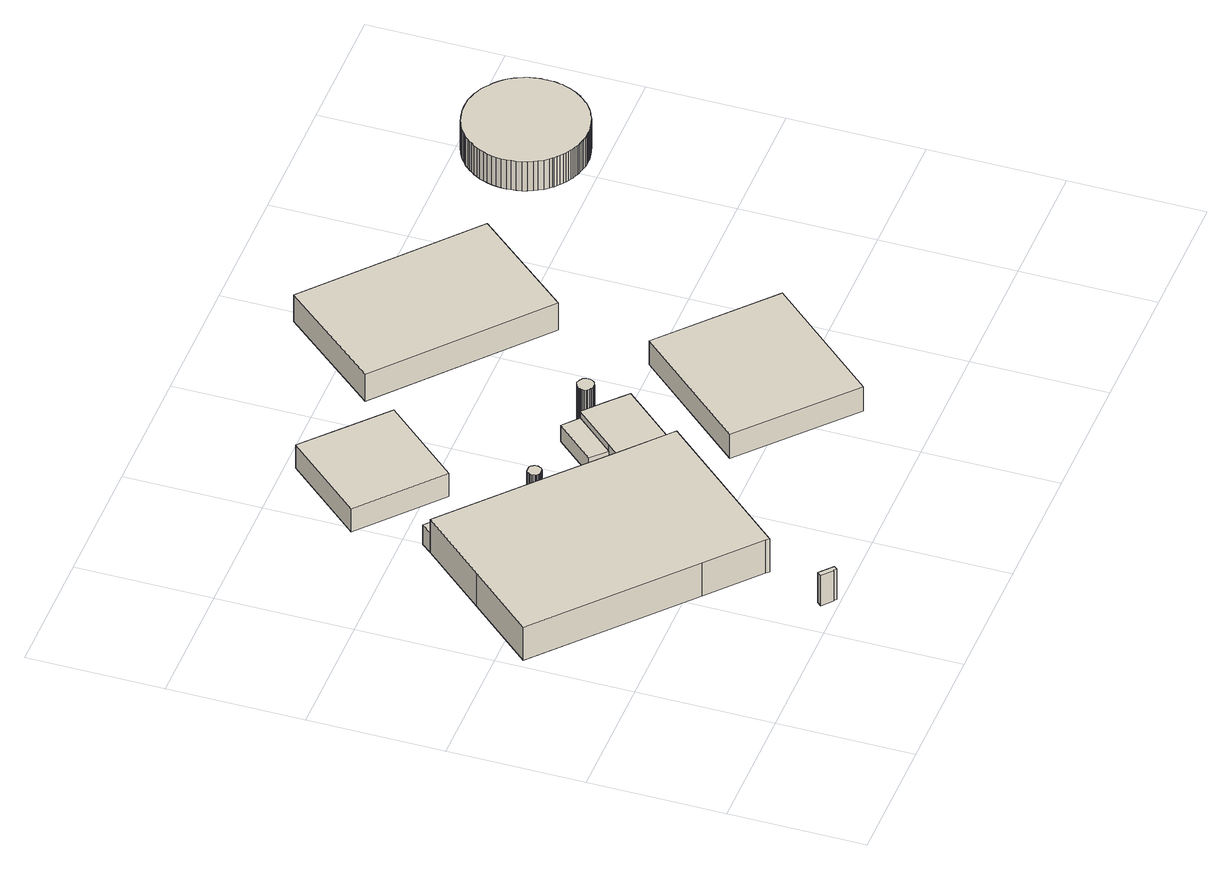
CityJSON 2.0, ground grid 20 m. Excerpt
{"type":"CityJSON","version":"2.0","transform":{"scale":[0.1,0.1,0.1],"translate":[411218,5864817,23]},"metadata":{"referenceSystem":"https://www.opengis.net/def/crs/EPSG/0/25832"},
"CityObjects":{
"building1":{"type":"Building","attributes":{"Gemeindeschluessel":"03454033","AbsoluteHoehe":"24.691","MittlereTraufHoehe":"30.045","Firsthoehe":"30.045","function":"51009_1610","roofType":"1000","measuredHeight":5.35},"address":[{"country":"Germany","locality":"Lorup"}],"geometry":[{"type":"MultiSurface","lod":"1","boundaries":[[[0,1,2,3,4,5]],[[6,7,8,9,10,11]],[[6,11,5,4]],[[7,6,4,3]],[[8,7,3,2]],[[9,8,2,1]],[[10,9,1,0]],[[11,10,0,5]]]}]},
"building2":{"type":"Building","attributes":{"Gemeindeschluessel":"03454033","AbsoluteHoehe":"24.276","MittlereTraufHoehe":"28.516","Firsthoehe":"32.5","function":"31001_2720","roofType":"3100","measuredHeight":8.22},"address":[{"country":"Germany","locality":"Lorup"}],"children":["building2-1","building2-2","building2-3"],"geometry":[{"type":"MultiSurface","lod":"1","boundaries":[[[12,13,14,15,16,17,18,19,20,21,22]],[[23,24,25,26,27,28,29,30,31,32,33]],[[23,33,22,21]],[[24,23,21,20]],[[25,24,20,19]],[[26,25,19,18]],[[27,26,18,17]],[[28,27,17,16]],[[15,34,35,16]],[[30,29,15,14]],[[13,36,37,14]],[[32,31,13,12]],[[33,32,12,22]],[[34,29,28,35]],[[36,31,30,37]]]}]},
"building2-1":{"type":"BuildingPart","attributes":{"AbsoluteHoehe":"24.276","MittlereTraufHoehe":"27.071","Firsthoehe":"27.071","roofType":"1000","measuredHeight":2.79},"parents":["building2"],"geometry":[{"type":"MultiSurface","lod":"1","boundaries":[[[38,39,40,41]],[[42,43,44,45]],[[42,45,41,40]],[[43,42,40,39]],[[45,44,38,41]],[[44,43,39,38]]]}]},
"building2-2":{"type":"BuildingPart","attributes":{"AbsoluteHoehe":"24.276","MittlereTraufHoehe":"27.926","Firsthoehe":"28.731","roofType":"5000","measuredHeight":4.46},"parents":["building2"],"geometry":[{"type":"MultiSurface","lod":"1","boundaries":[[[36,46,47,48,49,37]],[[44,43,50,51,31,30]],[[44,30,37,49]],[[48,39,38,49]],[[50,43,48,47]],[[51,50,47,46]],[[31,51,46,36]],[[39,43,44,38]],[[30,31,36,37]]]}]},
"building2-3":{"type":"BuildingPart","attributes":{"AbsoluteHoehe":"24.276","MittlereTraufHoehe":"27.688","Firsthoehe":"27.688","roofType":"1000","measuredHeight":3.41},"parents":["building2"],"geometry":[{"type":"MultiSurface","lod":"1","boundaries":[[[34,52,53,35]],[[54,55,29,28]],[[54,28,35,53]],[[55,54,53,52]],[[29,55,52,34]],[[28,29,34,35]]]}]},
"building3":{"type":"Building","attributes":{"Gemeindeschluessel":"03454033","AbsoluteHoehe":"24.74","MittlereTraufHoehe":"29.94","Firsthoehe":"29.94","function":"51003_1201","roofType":"1000","measuredHeight":5.2},"address":[{"country":"Germany","locality":"Lorup"}],"geometry":[{"type":"MultiSurface","lod":"1","boundaries":[[[56,57,58,59,60,61,62,63,64,65,66,67,68,69,70,71,72,73,74,75,76,77,78,79,80,81,82,83,84,85,86,87,88,89,90,91]],[[92,93,94,95,96,97,98,99,100,101,102,103,104,105,106,107,108,109,110,111,112,113,114,115,116,117,118,119,120,121,122,123,124,125,126,127]],[[92,127,91,90]],[[93,92,90,89]],[[94,93,89,88]],[[95,94,88,87]],[[96,95,87,86]],[[97,96,86,85]],[[98,97,85,84]],[[99,98,84,83]],[[100,99,83,82]],[[101,100,82,81]],[[102,101,81,80]],[[103,102,80,79]],[[104,103,79,78]],[[105,104,78,77]],[[106,105,77,76]],[[107,106,76,75]],[[108,107,75,74]],[[109,108,74,73]],[[110,109,73,72]],[[111,110,72,71]],[[112,111,71,70]],[[113,112,70,69]],[[114,113,69,68]],[[115,114,68,67]],[[116,115,67,66]],[[117,116,66,65]],[[118,117,65,64]],[[119,118,64,63]],[[120,119,63,62]],[[121,120,62,61]],[[122,121,61,60]],[[123,122,60,59]],[[124,123,59,58]],[[125,124,58,57]],[[126,125,57,56]],[[127,126,56,91]]]}]},
"building4":{"type":"Building","attributes":{"Gemeindeschluessel":"03454033","AbsoluteHoehe":"23.947","MittlereTraufHoehe":"28.032","Firsthoehe":"28.032","function":"31001_2720","roofType":"1000","measuredHeight":4.08},"address":[{"country":"Germany","locality":"Lorup"}],"geometry":[{"type":"MultiSurface","lod":"1","boundaries":[[[128,129,130,131,132]],[[133,134,135,136,137]],[[133,137,132,131]],[[134,133,131,130]],[[135,134,130,129]],[[136,135,129,128]],[[137,136,128,132]]]}]},
"building5":{"type":"Building","attributes":{"Gemeindeschluessel":"03454033","AbsoluteHoehe":"24.664","MittlereTraufHoehe":"31.102","Firsthoehe":"31.102","function":"51003_1201","roofType":"1000","measuredHeight":6.44},"address":[{"country":"Germany","locality":"Lorup"}],"geometry":[{"type":"MultiSurface","lod":"1","boundaries":[[[138,139,140,141,142,143,144,145,146,147,148,149,150,151,152,153,154,155,156,157,158,159,160,161,162,163,164,165,166,167,168,169,170,171,172,173,174,175,176,177]],[[178,179,180,181,182,183,184,185,186,187,188,189,190,191,192,193,194,195,196,197,198,199,200,201,202,203,204,205,206,207,208,209,210,211,212,213,214,215,216,217]],[[178,217,177,176]],[[179,178,176,175]],[[180,179,175,174]],[[181,180,174,173]],[[182,181,173,172]],[[183,182,172,171]],[[184,183,171,170]],[[185,184,170,169]],[[186,185,169,168]],[[187,186,168,167]],[[188,187,167,166]],[[189,188,166,165]],[[190,189,165,164]],[[191,190,164,163]],[[192,191,163,162]],[[193,192,162,161]],[[194,193,161,160]],[[195,194,160,159]],[[196,195,159,158]],[[197,196,158,157]],[[198,197,157,156]],[[199,198,156,155]],[[200,199,155,154]],[[201,200,154,153]],[[202,201,153,152]],[[203,202,152,151]],[[204,203,151,150]],[[205,204,150,149]],[[206,205,149,148]],[[207,206,148,147]],[[208,207,147,146]],[[209,208,146,145]],[[210,209,145,144]],[[211,210,144,143]],[[212,211,143,142]],[[213,212,142,141]],[[214,213,141,140]],[[215,214,140,139]],[[216,215,139,138]],[[217,216,138,177]]]}]},
"building6":{"type":"Building","attributes":{"Gemeindeschluessel":"03454033","AbsoluteHoehe":"24.462","MittlereTraufHoehe":"27.633","Firsthoehe":"29.754","function":"31001_2720","roofType":"3100","measuredHeight":5.29},"address":[{"country":"Germany","locality":"Lorup"}],"geometry":[{"type":"MultiSurface","lod":"1","boundaries":[[[218,219,220,221]],[[222,223,224,225]],[[222,225,221,220]],[[223,222,220,219]],[[224,223,219,218]],[[225,224,218,221]]]}]},
"building7":{"type":"Building","attributes":{"Gemeindeschluessel":"03454033","AbsoluteHoehe":"24.3","MittlereTraufHoehe":"27.73","Firsthoehe":"30.281","function":"31001_2720","roofType":"3100","measuredHeight":5.98},"address":[{"country":"Germany","locality":"Lorup"}],"geometry":[{"type":"MultiSurface","lod":"1","boundaries":[[[226,227,228,229]],[[230,231,232,233]],[[230,233,229,228]],[[231,230,228,227]],[[232,231,227,226]],[[233,232,226,229]]]}]},
"building8":{"type":"Building","attributes":{"Gemeindeschluessel":"03454033","BezugspunktDach":"2200","AbsoluteHoehe":"23.725","MittlereTraufHoehe":"28.762","Firsthoehe":"28.762","function":"51003_1201","measuredHeight":5.04},"address":[{"country":"Germany","locality":"Lorup"}],"geometry":[{"type":"MultiSurface","lod":"1","boundaries":[[[234,235,236,237,238,239,240,241,242,243,244,245,246,247,248,249,250,251,252,253,254,255,256,257,258,259,260,261,262,263,264,265,266,267,268,269,270,271,272,273,274,275,276,277,278,279,280,281,282,283,284,285,286,287,288,289,290,291,292,293,294,295,296,297,298,299,300,301,302,303,304,305,306,307,308,309,310,311,312,313,314,315,316,317,318,319,320,321,322,323,324,325,326,327,328,329,330,331,332,333,334,335,336,337,338,339,340]],[[341,342,343,344,345,346,347,348,349,350,351,352,353,354,355,356,357,358,359,360,361,362,363,364,365,366,367,368,369,370,371,372,373,374,375,376,377,378,379,380,381,382,383,384,385,386,387,388,389,390,391,392,393,394,395,396,397,398,399,400,401,402,403,404,405,406,407,408,409,410,411,412,413,414,415,416,417,418,419,420,421,422,423,424,425,426,427,428,429,430,431,432,433,434,435,436,437,438,439,440,441,442,443,444,445,446,447]],[[341,447,340,339]],[[342,341,339,338]],[[343,342,338,337]],[[344,343,337,336]],[[345,344,336,335]],[[346,345,335,334]],[[347,346,334,333]],[[348,347,333,332]],[[349,348,332,331]],[[350,349,331,330]],[[351,350,330,329]],[[352,351,329,328]],[[353,352,328,327]],[[354,353,327,326]],[[355,354,326,325]],[[356,355,325,324]],[[357,356,324,323]],[[358,357,323,322]],[[359,358,322,321]],[[360,359,321,320]],[[361,360,320,319]],[[362,361,319,318]],[[363,362,318,317]],[[364,363,317,316]],[[365,364,316,315]],[[366,365,315,314]],[[367,366,314,313]],[[368,367,313,312]],[[369,368,312,311]],[[370,369,311,310]],[[371,370,310,309]],[[372,371,309,308]],[[373,372,308,307]],[[374,373,307,306]],[[375,374,306,305]],[[376,375,305,304]],[[377,376,304,303]],[[378,377,303,302]],[[379,378,302,301]],[[380,379,301,300]],[[381,380,300,299]],[[382,381,299,298]],[[383,382,298,297]],[[384,383,297,296]],[[385,384,296,295]],[[386,385,295,294]],[[387,386,294,293]],[[388,387,293,292]],[[389,388,292,291]],[[390,389,291,290]],[[391,390,290,289]],[[392,391,289,288]],[[393,392,288,287]],[[394,393,287,286]],[[395,394,286,285]],[[396,395,285,284]],[[397,396,284,283]],[[398,397,283,282]],[[399,398,282,281]],[[400,399,281,280]],[[401,400,280,279]],[[402,401,279,278]],[[403,402,278,277]],[[404,403,277,276]],[[405,404,276,275]],[[406,405,275,274]],[[407,406,274,273]],[[408,407,273,272]],[[409,408,272,271]],[[410,409,271,270]],[[411,410,270,269]],[[412,411,269,268]],[[413,412,268,267]],[[414,413,267,266]],[[415,414,266,265]],[[416,415,265,264]],[[417,416,264,263]],[[418,417,263,262]],[[419,418,262,261]],[[420,419,261,260]],[[421,420,260,259]],[[422,421,259,258]],[[423,422,258,257]],[[424,423,257,256]],[[425,424,256,255]],[[426,425,255,254]],[[427,426,254,253]],[[428,427,253,252]],[[429,428,252,251]],[[430,429,251,250]],[[431,430,250,249]],[[432,431,249,248]],[[433,432,248,247]],[[434,433,247,246]],[[435,434,246,245]],[[436,435,245,244]],[[437,436,244,243]],[[438,437,243,242]],[[439,438,242,241]],[[440,439,241,240]],[[441,440,240,239]],[[442,441,239,238]],[[443,442,238,237]],[[444,443,237,236]],[[445,444,236,235]],[[446,445,235,234]],[[447,446,234,340]]]}]}
},
"vertices":[
[242,19,70],[257,6,70],[258,7,70],[262,3,70],[266,8,70],[247,25,70],[266,8,17],[262,3,17],[258,7,17],[257,6,17],[242,19,17],[247,25,17],
[463,301,71],[459,305,71],[401,356,71],[298,449,71],[180,554,71],[94,458,71],[8,362,71],[214,178,71],[287,113,71],[291,109,71],[377,205,71],[291,109,13],[287,113,13],[214,178,13],[8,362,13],[94,458,13],[180,554,13],[298,449,13],[401,356,13],[459,305,13],[463,301,13],[377,205,13],[298,449,47],[180,554,47],[459,305,53],[401,356,53],
[427,385,41],[480,444,41],[457,464,41],[405,406,41],[457,464,13],[480,444,13],[427,385,13],[405,406,13],
[537,392,53],[509,418,53],[480,444,53],[427,385,53],[509,418,13],[537,392,13],
[311,464,47],[193,569,47],[193,569,13],[311,464,13],
[316,450,69],[317,449,69],[319,448,69],[320,446,69],[322,446,69],[324,446,69],[325,445,69],[326,446,69],[328,446,69],[329,446,69],[331,448,69],[333,449,69],[333,450,69],[334,452,69],[335,454,69],[335,456,69],[335,458,69],[334,459,69],[334,460,69],[333,461,69],[332,463,69],[331,464,69],[329,465,69],[327,465,69],[325,465,69],[323,465,69],[321,465,69],[319,464,69],[318,463,69],[317,461,69],[316,460,69],[316,459,69],[315,458,69],[315,456,69],[315,454,69],[316,452,69],[315,454,17],[315,456,17],[315,458,17],[316,459,17],[316,460,17],[317,461,17],[318,463,17],[319,464,17],[321,465,17],[323,465,17],[325,465,17],[327,465,17],[329,465,17],[331,464,17],[332,463,17],[333,461,17],[334,460,17],[334,459,17],[335,458,17],[335,456,17],[335,454,17],[334,452,17],[333,450,17],[333,449,17],[331,448,17],[329,446,17],[328,446,17],[326,446,17],[325,445,17],[324,446,17],[322,446,17],[320,446,17],[319,448,17],[317,449,17],[316,450,17],[316,452,17],
[190,670,50],[303,570,50],[404,683,50],[336,744,50],[292,784,50],[336,744,9],[404,683,9],[303,570,9],[190,670,9],[292,784,9],
[494,438,81],[496,436,81],[498,435,81],[499,434,81],[501,433,81],[503,433,81],[504,433,81],[506,433,81],[507,433,81],[509,434,81],[511,435,81],[513,436,81],[514,438,81],[515,439,81],[516,442,81],[516,444,81],[516,446,81],[516,448,81],[515,449,81],[515,451,81],[514,452,81],[513,453,81],[511,454,81],[510,455,81],[508,456,81],[505,457,81],[504,457,81],[503,457,81],[501,456,81],[499,455,81],[497,454,81],[495,453,81],[494,452,81],[494,451,81],[493,449,81],[493,448,81],[492,446,81],[492,444,81],[493,442,81],[493,439,81],[493,442,17],[492,444,17],[492,446,17],[493,448,17],[493,449,17],[494,451,17],[494,452,17],[495,453,17],[497,454,17],[499,455,17],[501,456,17],[503,457,17],[504,457,17],[505,457,17],[508,456,17],[510,455,17],[511,454,17],[513,453,17],[514,452,17],[515,451,17],[515,449,17],[516,448,17],[516,446,17],[516,444,17],[516,442,17],[515,439,17],[514,438,17],[513,436,17],[511,435,17],[509,434,17],[507,433,17],[506,433,17],[504,433,17],[503,433,17],[501,433,17],[499,434,17],[498,435,17],[496,436,17],[494,438,17],[493,439,17],
[495,236,57],[648,99,57],[798,266,57],[645,403,57],[798,266,15],[648,99,15],[495,236,15],[645,403,15],
[450,740,60],[676,543,60],[802,688,60],[576,885,60],[802,688,13],[676,543,13],[450,740,13],[576,885,13],
[939,701,58],[940,694,58],[941,686,58],[944,679,58],[947,672,58],[950,666,58],[954,659,58],[959,653,58],[962,650,58],[963,648,58],[967,645,58],[971,642,58],[975,639,58],[978,636,58],[982,634,58],[986,632,58],[989,630,58],[993,629,58],[997,627,58],[1000,626,58],[1004,625,58],[1009,624,58],[1013,623,58],[1018,622,58],[1023,622,58],[1028,622,58],[1031,622,58],[1033,622,58],[1038,623,58],[1043,624,58],[1048,625,58],[1052,626,58],[1056,627,58],[1060,629,58],[1064,631,58],[1067,632,58],[1071,634,58],[1074,636,58],[1078,639,58],[1081,641,58],[1085,644,58],[1088,648,58],[1091,651,58],[1095,655,58],[1096,657,58],[1097,657,58],[1099,661,58],[1102,665,58],[1104,669,58],[1106,673,58],[1108,677,58],[1109,681,58],[1110,684,58],[1112,688,58],[1112,692,58],[1113,696,58],[1114,700,58],[1114,705,58],[1114,710,58],[1114,715,58],[1114,719,58],[1113,726,58],[1111,734,58],[1109,741,58],[1106,748,58],[1103,754,58],[1099,761,58],[1094,767,58],[1089,772,58],[1084,777,58],[1078,781,58],[1073,785,58],[1067,789,58],[1061,791,58],[1055,794,58],[1049,795,58],[1043,797,58],[1038,798,58],[1032,798,58],[1027,798,58],[1022,798,58],[1017,798,58],[1012,797,58],[1008,796,58],[1003,795,58],[999,794,58],[996,793,58],[992,791,58],[988,790,58],[985,788,58],[981,786,58],[978,784,58],[974,781,58],[970,778,58],[966,775,58],[963,771,58],[959,767,58],[956,763,58],[952,758,58],[949,753,58],[946,748,58],[944,742,58],[942,736,58],[940,729,58],[939,722,58],[938,715,58],[938,708,58],[938,715,7],[939,722,7],[940,729,7],[942,736,7],[944,742,7],[946,748,7],[949,753,7],[952,758,7],[956,763,7],[959,767,7],[963,771,7],[966,775,7],[970,778,7],[974,781,7],[978,784,7],[981,786,7],[985,788,7],[988,790,7],[992,791,7],[996,793,7],[999,794,7],[1003,795,7],[1008,796,7],[1012,797,7],[1017,798,7],[1022,798,7],[1027,798,7],[1032,798,7],[1038,798,7],[1043,797,7],[1049,795,7],[1055,794,7],[1061,791,7],[1067,789,7],[1073,785,7],[1078,781,7],[1084,777,7],[1089,772,7],[1094,767,7],[1099,761,7],[1103,754,7],[1106,748,7],[1109,741,7],[1111,734,7],[1113,726,7],[1114,719,7],[1114,715,7],[1114,710,7],[1114,705,7],[1114,700,7],[1113,696,7],[1112,692,7],[1112,688,7],[1110,684,7],[1109,681,7],[1108,677,7],[1106,673,7],[1104,669,7],[1102,665,7],[1099,661,7],[1097,657,7],[1096,657,7],[1095,655,7],[1091,651,7],[1088,648,7],[1085,644,7],[1081,641,7],[1078,639,7],[1074,636,7],[1071,634,7],[1067,632,7],[1064,631,7],[1060,629,7],[1056,627,7],[1052,626,7],[1048,625,7],[1043,624,7],[1038,623,7],[1033,622,7],[1031,622,7],[1028,622,7],[1023,622,7],[1018,622,7],[1013,623,7],[1009,624,7],[1004,625,7],[1000,626,7],[997,627,7],[993,629,7],[989,630,7],[986,632,7],[982,634,7],[978,636,7],[975,639,7],[971,642,7],[967,645,7],[963,648,7],[962,650,7],[959,653,7],[954,659,7],[950,666,7],[947,672,7],[944,679,7],[941,686,7],[940,694,7],[939,701,7],[938,708,7]
]}
